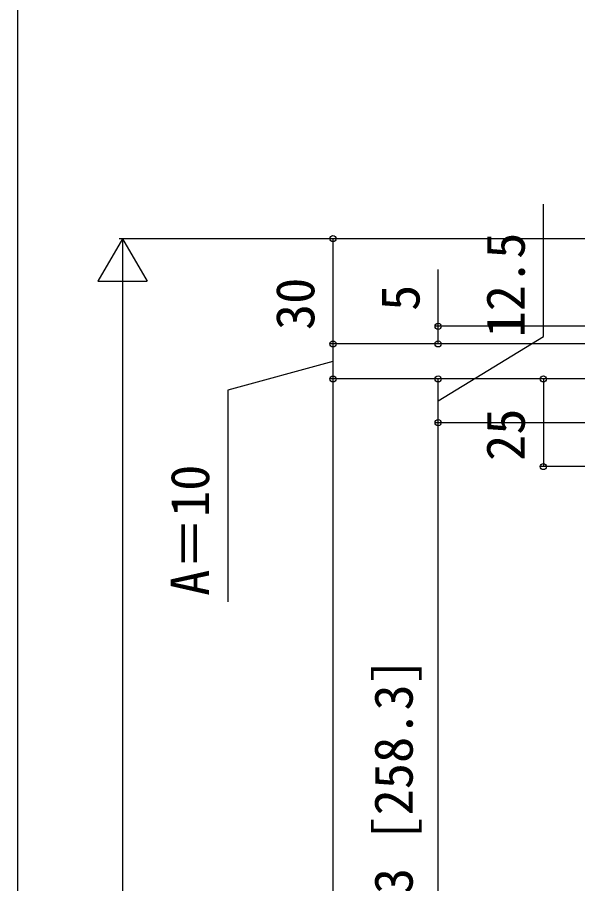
# Model space of a CAD drawing. Units: millimetres, scale not verified. Extents: x -875 to 875, y -1299 to 1293.
# Drawn here: x -875 to -715.2, y 806.2 to 1053.4 of the extents above; entities that cross this region are included whole.
import ezdxf
from ezdxf.enums import TextEntityAlignment as Align

# ---------------------------------------------------------------- set-up
doc = ezdxf.new("R2010")
doc.units = ezdxf.units.MM
doc.header["$LTSCALE"] = 8
doc.layers.add('0-7_YKK_D', color=6, linetype='Continuous')
doc.layers.add('0-8_YKK_ZWAK', color=7, linetype='Continuous')
doc.styles.add('ＭＳ ゴシック', font='')
doc.styles.get('ＭＳ ゴシック').set_extended_font_data('MS Gothic')

msp = doc.modelspace()

# ---------------------------------------------------------------- linework, layer by layer
at = {"layer": '0-7_YKK_D'}
for p, q in [((-845, 990.204), (-852, 978.08)), ((-684, 990.204), (-846, 990.204)), ((-845, 990.204), (-838, 978.08)), ((-845, 990.204), (-845, 965.955)), ((-684, 990.204), (-786, 990.204)), ((-785, 990.204), (-785, 960.204)), ((-852, 978.08), (-838, 978.08)), ((-845, 976.204), (-845, 154.204)), ((-629, 965.204), (-756, 965.204)), ((-683, 960.204), (-786, 960.204)), ((-683, 960.204), (-786, 960.204)), ((-785, 960.204), (-785, 950.204)), ((-683, 960.204), (-756, 960.204)), ((-665.2, 950.204), (-786, 950.204)), ((-665.2, 950.204), (-786, 950.204)), ((-785, 950.204), (-785, 150.204)), ((-725.342, 950.204), (-756, 950.204)), ((-755, 937.704), (-755, 950.204)), ((-665.2, 950.204), (-726, 950.204)), ((-725, 950.204), (-725, 925.204)), ((-632.3, 937.704), (-756, 937.704)), ((-632.3, 937.704), (-756, 937.704)), ((-755, 679.405), (-755, 937.704)), ((-665.2, 925.204), (-726, 925.204))]:
    msp.add_line(p, q, dxfattribs=at)
for points in [[(-755, 943.954), (-725, 962.322), (-725, 1000.072)], [(-755, 960.204), (-755, 965.204), (-755, 981.397)], [(-785, 955.204), (-815, 946.986), (-815, 886.565)]]:
    msp.add_lwpolyline(points, dxfattribs=at)
for centre in [(-785, 990.204), (-755, 965.204), (-785, 960.204), (-785, 960.204), (-755, 960.204), (-785, 950.204), (-785, 950.204), (-755, 950.204), (-725, 950.204), (-755, 937.704), (-755, 937.704), (-725, 925.204)]:
    msp.add_circle(centre, 0.875, dxfattribs=at)
at = {"layer": '0-8_YKK_ZWAK'}
msp.add_line((-875, 1251.2), (-875, -1298.8), dxfattribs=at)

# ---------------------------------------------------------------- texts
at = {"layer": '0-7_YKK_D', "style": 'ＭＳ ゴシック'}
for s, p in [('12.5', (-727, 962.021)), ('30', (-787, 964.124)), ('5', (-757, 969.596)), ('25', (-727, 926.795)), ('A＝10', (-817, 888.309)), ('P≒（PH－25）／3 [258.3]', (-758.96, 693.625))]:
    msp.add_text(s, height=11, rotation=90, dxfattribs=at).set_placement(p, align=Align.BOTTOM_LEFT)

doc.saveas('drawing.dxf')
